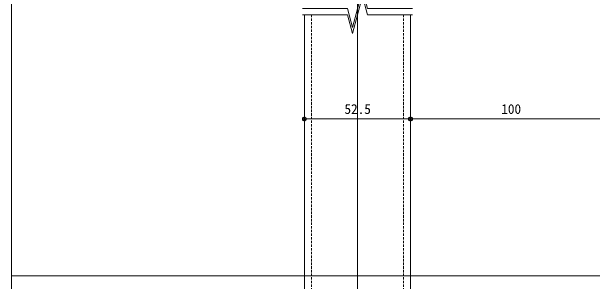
# Model space of a CAD drawing. Units: millimetres on the paper. Extents: x -401 to 401, y -279 to 279.
# Drawn here: x -400.7 to -256.9, y 11.9 to 78.6 of the extents above; entities that cross this region are included whole.
import ezdxf
from ezdxf.enums import TextEntityAlignment as Align

# ---------------------------------------------------------------- set-up
doc = ezdxf.new("R2010")
doc.units = ezdxf.units.MM
doc.linetypes.add('DASHED1', pattern=[1.8, 1.2, -0.6])
for name, color, linetype, lineweight in [('0-0_A-C01-補助線(非印刷)', 4, 'Continuous', 9), ('0-1_0-A01-枠A', 4, 'Continuous', 9), ('0-4_0-A08-芯_他', 4, 'Continuous', 9), ('0-5_A-E01-仕上太線', 4, 'DASHED1', 9), ('0-8_ｱﾙﾐ', 4, 'DASHED1', 9), ('0-9_A-B05-記号', 2, 'Continuous', 9), ('0-C_0', 1, 'Continuous', 9), ('0-E_0-A11-寸法_詳細', 5, 'Continuous', 9)]:
    doc.layers.add(name, color=color, linetype=linetype, lineweight=lineweight)
doc.styles.add('ＭＳ ゴシック', font='')
doc.styles.get('ＭＳ ゴシック').set_extended_font_data('MS Gothic')

# ---------------------------------------------------------------- blocks, each defined once
blk = doc.blocks.new('G$C726F75D7')
at = {"layer": '0-4_0-A08-芯_他'}
blk.add_line((-0.001, 615.839), (-0.001, -68.811), dxfattribs=at)
at = {"layer": '0-5_A-E01-仕上太線', "linetype": 'Continuous'}
for p, q in [((-26.251, 68.5), (-26.251, 275)), ((26.249, 68.5), (26.249, 275))]:
    blk.add_line(p, q, dxfattribs=at)
at = {"layer": '0-8_ｱﾙﾐ'}
for p, q in [((-22.751, 68.5), (-22.751, 275)), ((22.749, 68.5), (22.75, 275))]:
    blk.add_line(p, q, dxfattribs=at)
at = {"layer": '0-9_A-B05-記号'}
for points in [[(27.249, 278), (4.999, 278), (2.499, 287.33), (-2.501, 268.67), (-5.001, 278), (-27.251, 278)], [(27.249, 275), (4.999, 275), (2.499, 284.33), (-2.501, 265.67), (-5.001, 275), (-27.251, 275)]]:
    blk.add_lwpolyline(points, dxfattribs=at)
blk = doc.blocks.new('_Dot')
at = {"layer": '0-C_0', "color": 7}
blk.add_line((-0.5, 0), (-1, 0), dxfattribs=at)
for radius in [0.5, 0.25]:
    blk.add_circle((0, 0), radius, dxfattribs=at)

msp = doc.modelspace()

# ---------------------------------------------------------------- linework, layer by layer
at = {"layer": '0-0_A-C01-補助線(非印刷)'}
for q in [(400.667, 13.333), (-395.667, 13.333)]:
    msp.add_line((-400.667, 13.333), q, dxfattribs=at)
at = {"layer": '0-1_0-A01-枠A'}
msp.add_line((-400.667, 278.667), (-400.667, -278.667), dxfattribs=at)
at = {"layer": '0-E_0-A11-寸法_詳細'}
for p, q in [((-328.178, 56.053), (-328.178, 52.053)), ((-301.928, 56.053), (-301.928, 52.053)), ((-301.928, 56.053), (-301.928, 52.053)), ((-327.178, 52.053), (-302.928, 52.053)), ((-300.928, 52.053), (-252.928, 52.053))]:
    msp.add_line(p, q, dxfattribs=at)

# ---------------------------------------------------------------- block references
at = {"layer": '0-5_A-E01-仕上太線', "xscale": 0.5, "yscale": 0.5}
msp.add_blockref('G$C726F75D7', (-315.053, -59.677), dxfattribs=at)
at = {"layer": '0-E_0-A11-寸法_詳細', "rotation": 180}
for p in [(-328.178, 52.053), (-301.928, 52.053)]:
    msp.add_blockref('_Dot', p, dxfattribs=at)
at = {"layer": '0-E_0-A11-寸法_詳細'}
msp.add_blockref('_Dot', (-301.928, 52.053), dxfattribs=at)

# ---------------------------------------------------------------- texts
at = {"layer": '0-E_0-A11-寸法_詳細', "style": 'ＭＳ ゴシック'}
for s, p in [('52.5', (-318.278, 52.59)), ('100', (-279.461, 52.59))]:
    msp.add_text(s, height=2.405, dxfattribs=at).set_placement(p, align=Align.BOTTOM_LEFT)

doc.saveas('drawing.dxf')
